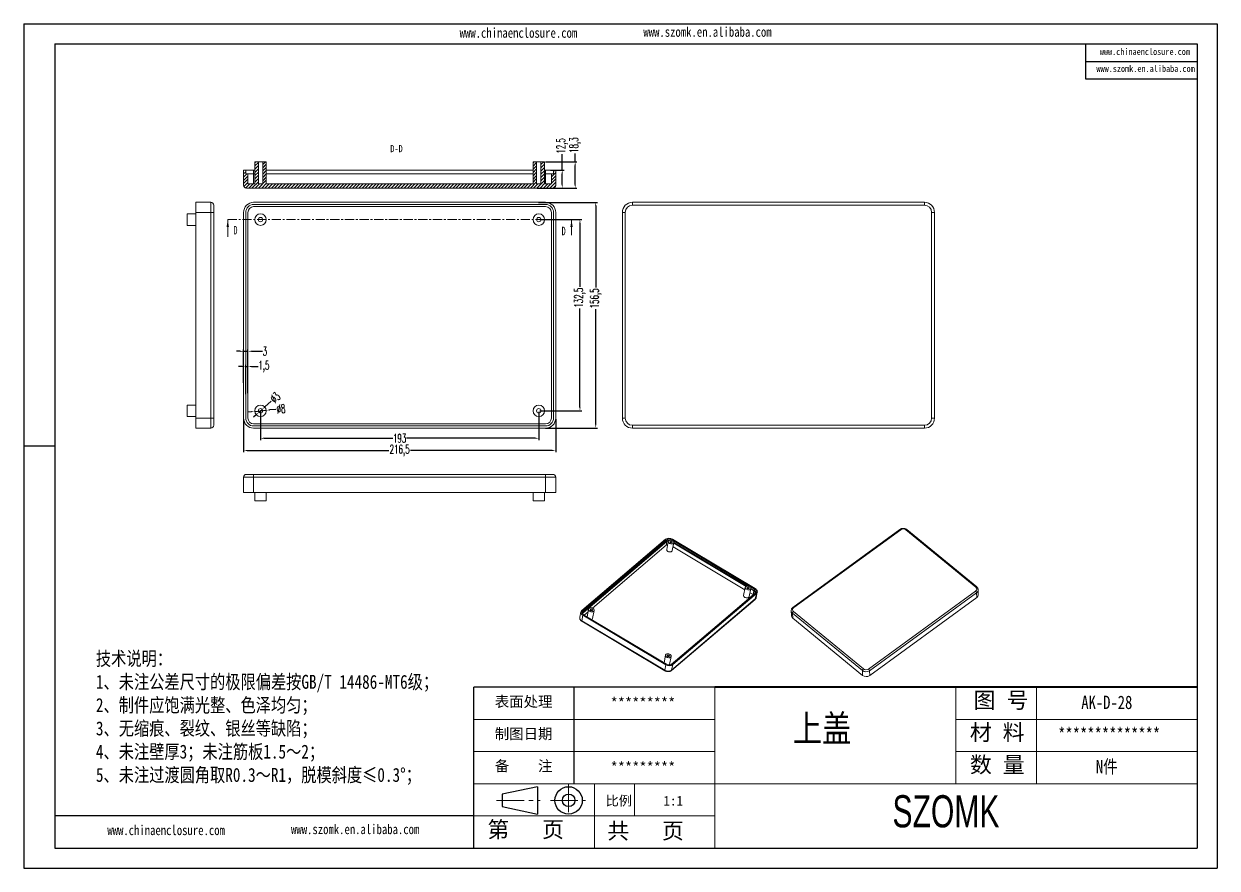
# Model space of a CAD drawing. Header units: inches. Extents: x 1198 to 2921, y 573 to 1158.
# Drawn here: x 1198 to 2026, y 573 to 1158 of the extents above; entities that cross this region are included whole.
import ezdxf

# ---------------------------------------------------------------- set-up
doc = ezdxf.new("R2010")
doc.units = ezdxf.units.IN
doc.linetypes.add('CENTER', pattern=[10.16, 6.35, -1.27, 1.27, -1.27])
doc.linetypes.add('CENTER2', pattern=[28.575, 19.05, -3.175, 3.175, -3.175])
doc.layers.add('文字', color=81, linetype='Continuous')
for name, color, linetype, lineweight in [('粗实线', 7, 'Continuous', 30), ('细实线', 3, 'Continuous', 9), ('细点划线', 2, 'CENTER2', 9)]:
    doc.layers.add(name, color=color, linetype=linetype, lineweight=lineweight)
doc.styles.add('SLDTEXTSTYLE2', font='TXT', dxfattribs={"width": 0.6, "bigfont": 'bigfont'})
doc.styles.add('SLDTEXTSTYLE6', font='TXT', dxfattribs={"width": 0.7})
doc.styles.get("Standard").update_dxf_attribs({"font": 'txt', "bigfont": 'gbcbig.shx'})
doc.styles.add('宋体', font='', dxfattribs={"width": 0.8, "height": 3.5})
doc.styles.add('长仿宋', font='', dxfattribs={"width": 0.7, "height": 4})
doc.styles.get('宋体').set_extended_font_data('SimSun')
doc.styles.get('长仿宋').set_extended_font_data('SimSun')
doc.dimstyles.new('6', dxfattribs={"dimtxt": 6, "dimasz": 2.5, "dimexe": 1.25, "dimexo": 0.625, "dimtad": 0, "dimtxsty": 'SLDTEXTSTYLE2', "dimcen": 2.5, "dimclrd": 3, "dimclre": 3, "dimclrt": 256, "dimadec": 0, "dimazin": 0, "dimtfac": 1, "dimtmove": 0, "dimatfit": 3, "dimfxl": 1, "dimarcsym": 0})

# ---------------------------------------------------------------- blocks, each defined once
blk = doc.blocks.new('*D44')
at = {"color": 3, "lineweight": -2}
for p, q in [((1350.46, 884.07), (1350.46, 861.15)), ((1566.95, 884.07), (1566.95, 861.15)), ((1352.96, 862.4), (1451.18, 862.4)), ((1564.45, 862.4), (1466.23, 862.4))]:
    blk.add_line(p, q, dxfattribs=at)
at = {"color": 3}
for points in [[(1352.96, 862.81), (1352.96, 861.98), (1350.46, 862.4)], [(1564.45, 862.81), (1564.45, 861.98), (1566.95, 862.4)]]:
    blk.add_solid(points, dxfattribs=at)
at = {"layer": 'Defpoints', "color": 0}
for p in [(1350.46, 884.7), (1566.95, 884.7), (1566.95, 862.4)]:
    blk.add_point(p, dxfattribs=at)
at = {"insert": (1458.7, 862.4), "char_height": 6, "attachment_point": 5, "style": 'SLDTEXTSTYLE2'}
blk.add_mtext('216,5', dxfattribs=at)
blk = doc.blocks.new('*D45')
at = {"color": 3, "lineweight": -2}
for p, q in [((1349.45, 920.6), (1346.95, 920.6)), ((1351.95, 901.46), (1351.95, 921.85)), ((1351.95, 920.6), (1353.45, 920.6)), ((1353.45, 902.14), (1353.45, 921.85)), ((1355.95, 920.6), (1360.6, 920.6))]:
    blk.add_line(p, q, dxfattribs=at)
at = {"color": 3}
for points in [[(1349.45, 921.02), (1349.45, 920.18), (1351.95, 920.6)], [(1355.95, 921.02), (1355.95, 920.18), (1353.45, 920.6)]]:
    blk.add_solid(points, dxfattribs=at)
at = {"layer": 'Defpoints', "color": 0}
for p in [(1353.45, 920.6), (1351.95, 900.83), (1353.45, 901.51)]:
    blk.add_point(p, dxfattribs=at)
at = {"insert": (1364.53, 920.6), "char_height": 6, "attachment_point": 5, "style": 'SLDTEXTSTYLE2'}
blk.add_mtext('1,5', dxfattribs=at)
blk = doc.blocks.new('*D46')
at = {"color": 3, "lineweight": -2}
for p, q in [((1347.95, 931.16), (1345.45, 931.16)), ((1350.45, 909.38), (1350.45, 932.41)), ((1350.45, 931.16), (1353.45, 931.16)), ((1353.45, 910.38), (1353.45, 932.41)), ((1355.95, 931.16), (1363.49, 931.16))]:
    blk.add_line(p, q, dxfattribs=at)
at = {"color": 3}
for points in [[(1347.95, 931.58), (1347.95, 930.75), (1350.45, 931.16)], [(1355.95, 931.58), (1355.95, 930.75), (1353.45, 931.16)]]:
    blk.add_solid(points, dxfattribs=at)
at = {"layer": 'Defpoints', "color": 0}
for p in [(1353.45, 931.16), (1350.45, 908.75), (1353.45, 909.76)]:
    blk.add_point(p, dxfattribs=at)
at = {"insert": (1365.31, 931.16), "char_height": 6, "attachment_point": 5, "style": 'SLDTEXTSTYLE2'}
blk.add_mtext('3', dxfattribs=at)
blk = doc.blocks.new('*D47')
at = {"color": 3, "lineweight": -2}
for p, q in [((1362.2, 889.27), (1362.2, 869.63)), ((1555.2, 889.27), (1555.2, 869.63)), ((1364.7, 870.88), (1453.88, 870.88)), ((1552.7, 870.88), (1463.53, 870.88))]:
    blk.add_line(p, q, dxfattribs=at)
at = {"color": 3}
for points in [[(1364.7, 871.3), (1364.7, 870.46), (1362.2, 870.88)], [(1552.7, 871.3), (1552.7, 870.46), (1555.2, 870.88)]]:
    blk.add_solid(points, dxfattribs=at)
at = {"layer": 'Defpoints', "color": 0}
for p in [(1362.2, 889.89), (1555.2, 889.89), (1555.2, 870.88)]:
    blk.add_point(p, dxfattribs=at)
at = {"insert": (1458.7, 870.88), "char_height": 6, "attachment_point": 5, "style": 'SLDTEXTSTYLE2'}
blk.add_mtext('193', dxfattribs=at)
blk = doc.blocks.new('*D48')
at = {"color": 3, "lineweight": -2}
for p, q in [((1554.93, 1034.39), (1595.92, 1034.39)), ((1594.67, 1031.89), (1594.67, 975.34)), ((1594.67, 880.39), (1594.67, 960.29)), ((1559.8, 877.89), (1595.92, 877.89))]:
    blk.add_line(p, q, dxfattribs=at)
at = {"color": 3}
for points in [[(1594.25, 1031.89), (1595.08, 1031.89), (1594.67, 1034.39)], [(1594.25, 880.39), (1595.08, 880.39), (1594.67, 877.89)]]:
    blk.add_solid(points, dxfattribs=at)
at = {"layer": 'Defpoints', "color": 0}
for p in [(1554.3, 1034.39), (1594.67, 1034.39), (1559.17, 877.89)]:
    blk.add_point(p, dxfattribs=at)
at = {"insert": (1594.67, 967.81), "char_height": 6, "attachment_point": 5, "rotation": 90, "style": 'SLDTEXTSTYLE2'}
blk.add_mtext('156,5', dxfattribs=at)
blk = doc.blocks.new('*D49')
at = {"color": 3, "lineweight": -2}
for p, q in [((1555.83, 1022.39), (1584.99, 1022.39)), ((1583.74, 1019.89), (1583.74, 975.82)), ((1583.74, 892.39), (1583.74, 960.77)), ((1555.83, 889.89), (1584.99, 889.89))]:
    blk.add_line(p, q, dxfattribs=at)
at = {"color": 3}
for points in [[(1583.32, 1019.89), (1584.15, 1019.89), (1583.74, 1022.39)], [(1583.32, 892.39), (1584.15, 892.39), (1583.74, 889.89)]]:
    blk.add_solid(points, dxfattribs=at)
at = {"layer": 'Defpoints', "color": 0}
for p in [(1555.2, 1022.39), (1555.2, 889.89), (1583.74, 889.89)]:
    blk.add_point(p, dxfattribs=at)
at = {"insert": (1583.74, 968.29), "char_height": 6, "attachment_point": 5, "rotation": 90, "style": 'SLDTEXTSTYLE2'}
blk.add_mtext('132,5', dxfattribs=at)
blk = doc.blocks.new('*D50')
at = {"color": 3, "lineweight": -2}
for p, q in [((1355.73, 889.28), (1353.24, 889.04)), ((1358.22, 889.51), (1366.18, 890.27)), ((1372.77, 890.9), (1368.67, 890.51))]:
    blk.add_line(p, q, dxfattribs=at)
at = {"color": 3}
for points in [[(1355.69, 889.69), (1355.77, 888.86), (1358.22, 889.51)], [(1368.63, 890.93), (1368.71, 890.1), (1366.18, 890.27)]]:
    blk.add_solid(points, dxfattribs=at)
at = {"layer": 'Defpoints', "color": 0}
for p in [(1358.22, 889.51), (1366.18, 890.27)]:
    blk.add_point(p, dxfattribs=at)
at = {"insert": (1376.38, 891.25), "char_height": 6, "attachment_point": 5, "rotation": 5.44646, "style": 'SLDTEXTSTYLE2'}
blk.add_mtext('∅8', dxfattribs=at)
blk = doc.blocks.new('*D51')
at = {"color": 3, "lineweight": -2}
for p, q in [((1369.69, 896.63), (1365.18, 892.57)), ((1359.23, 887.22), (1357.37, 885.55)), ((1361.09, 888.89), (1363.32, 890.9))]:
    blk.add_line(p, q, dxfattribs=at)
at = {"color": 3}
for points in [[(1358.95, 887.53), (1359.51, 886.91), (1361.09, 888.89)], [(1364.9, 892.88), (1365.46, 892.26), (1363.32, 890.9)]]:
    blk.add_solid(points, dxfattribs=at)
at = {"layer": 'Defpoints', "color": 0}
for p in [(1361.09, 888.89), (1363.32, 890.9)]:
    blk.add_point(p, dxfattribs=at)
at = {"insert": (1372.38, 899.05), "char_height": 6, "attachment_point": 5, "rotation": 41.97395, "style": 'SLDTEXTSTYLE2'}
blk.add_mtext('∅3', dxfattribs=at)
blk = doc.blocks.new('*D52')
at = {"color": 3, "lineweight": -2}
for p, q in [((1571.44, 1056.73), (1571.44, 1067.76)), ((1563.42, 1056.73), (1572.69, 1056.73)), ((1571.44, 1046.73), (1571.44, 1054.23)), ((1562.65, 1044.23), (1572.69, 1044.23))]:
    blk.add_line(p, q, dxfattribs=at)
at = {"color": 3}
for points in [[(1571.02, 1054.23), (1571.85, 1054.23), (1571.44, 1056.73)], [(1571.02, 1046.73), (1571.85, 1046.73), (1571.44, 1044.23)]]:
    blk.add_solid(points, dxfattribs=at)
at = {"layer": 'Defpoints', "color": 0}
for p in [(1562.79, 1056.73), (1562.02, 1044.23), (1571.44, 1044.23)]:
    blk.add_point(p, dxfattribs=at)
at = {"insert": (1571.44, 1073.48), "char_height": 6, "attachment_point": 5, "rotation": 90, "style": 'SLDTEXTSTYLE2'}
blk.add_mtext('12,5', dxfattribs=at)
blk = doc.blocks.new('*D53')
at = {"color": 3, "lineweight": -2}
for p, q in [((1580.42, 1062.53), (1580.42, 1068.27)), ((1559.83, 1062.53), (1581.67, 1062.53)), ((1580.42, 1046.73), (1580.42, 1060.03)), ((1554.12, 1044.23), (1581.67, 1044.23))]:
    blk.add_line(p, q, dxfattribs=at)
at = {"color": 3}
for points in [[(1580, 1060.03), (1580.84, 1060.03), (1580.42, 1062.53)], [(1580, 1046.73), (1580.84, 1046.73), (1580.42, 1044.23)]]:
    blk.add_solid(points, dxfattribs=at)
at = {"layer": 'Defpoints', "color": 0}
for p in [(1559.2, 1062.53), (1580.42, 1062.53), (1553.49, 1044.23)]:
    blk.add_point(p, dxfattribs=at)
at = {"insert": (1580.42, 1074), "char_height": 6, "attachment_point": 5, "rotation": 90, "style": 'SLDTEXTSTYLE2'}
blk.add_mtext('18,3', dxfattribs=at)

msp = doc.modelspace()

# ---------------------------------------------------------------- hatches: boundary and pattern name
at = {"linetype": 'Continuous', "lineweight": 0}
h = msp.add_hatch(dxfattribs=at)
h.set_pattern_fill('ANSI31', color=4, scale=0.5, style=0)
h.set_pattern_definition([(45, (0, -29.1798), (-1.122532, 1.122532), [])])
edge = h.paths.add_edge_path(flags=0)
edge.add_line((1351.953, 1054.231), (1351.953, 1056.731))
edge.add_line((1351.953, 1056.731), (1350.453, 1056.731))
edge.add_line((1350.453, 1056.731), (1350.453, 1046.231))
edge.add_arc((1352.453, 1046.231), 2, 180, 270)
edge.add_line((1352.453, 1044.231), (1564.953, 1044.231))
edge.add_arc((1564.953, 1046.231), 2, 270, 360)
edge.add_line((1566.953, 1046.231), (1566.953, 1056.731))
edge.add_line((1566.953, 1056.731), (1565.453, 1056.731))
edge.add_line((1565.453, 1056.731), (1565.453, 1054.231))
edge.add_line((1565.453, 1054.231), (1563.953, 1054.231))
edge.add_line((1563.953, 1054.231), (1563.953, 1047.231))
edge.add_line((1563.953, 1047.231), (1559.203, 1047.231))
edge.add_line((1559.203, 1047.231), (1559.203, 1062.531))
edge.add_line((1559.203, 1062.531), (1556.703, 1062.531))
edge.add_line((1556.703, 1062.531), (1556.703, 1047.231))
edge.add_line((1556.703, 1047.231), (1553.703, 1047.231))
edge.add_line((1553.703, 1047.231), (1553.703, 1062.531))
edge.add_line((1553.703, 1062.531), (1551.203, 1062.531))
edge.add_line((1551.203, 1062.531), (1551.203, 1047.231))
edge.add_line((1551.203, 1047.231), (1366.203, 1047.231))
edge.add_line((1366.203, 1047.231), (1366.203, 1062.531))
edge.add_line((1366.203, 1062.531), (1363.703, 1062.531))
edge.add_line((1363.703, 1062.531), (1363.703, 1047.231))
edge.add_line((1363.703, 1047.231), (1360.703, 1047.231))
edge.add_line((1360.703, 1047.231), (1360.703, 1062.531))
edge.add_line((1360.703, 1062.531), (1358.203, 1062.531))
edge.add_line((1358.203, 1062.531), (1358.203, 1047.231))
edge.add_line((1358.203, 1047.231), (1353.453, 1047.231))
edge.add_line((1353.453, 1047.231), (1353.453, 1054.231))
edge.add_line((1353.453, 1054.231), (1351.953, 1054.231))

# ---------------------------------------------------------------- linework, layer by layer
for p, q in [((1198.09, 1158.076), (2025.615, 1158.076)), ((1198.09, 1158.076), (1198.09, 572.957)), ((2025.615, 1158.076), (2025.615, 572.957)), ((1219.503, 1144.144), (2011.684, 1144.144)), ((1219.503, 1144.144), (1219.503, 586.888)), ((1934.287, 1144.144), (1934.287, 1119.958)), ((2011.684, 1144.144), (2011.684, 586.888)), ((1934.287, 1132.051), (2011.684, 1132.051)), ((1934.287, 1119.958), (2011.684, 1119.958)), ((1219.503, 865.516), (1198.09, 865.516)), ((1198.09, 843.845), (1198.09, 572.957)), ((1677.33, 698.339), (1510.153, 698.339)), ((1510.153, 586.888), (1510.153, 698.339)), ((1579.81, 631.469), (1579.81, 698.339)), ((1510.153, 609.178), (1219.503, 609.178)), ((1219.503, 586.888), (2011.684, 586.888)), ((1198.09, 572.957), (2025.615, 572.957)), ((1198.09, 572.957), (1581.203, 572.957))]:
    msp.add_line(p, q)
at = {"color": 7, "linetype": 'Continuous', "lineweight": 15}
for p, q in [((1358.203, 1047.231), (1358.203, 1062.531)), ((1360.703, 1062.531), (1358.203, 1062.531)), ((1360.703, 1047.231), (1360.703, 1062.531)), ((1363.703, 1062.531), (1360.703, 1062.531)), ((1363.703, 1062.531), (1363.703, 1047.231)), ((1366.203, 1062.531), (1363.703, 1062.531)), ((1366.203, 1062.531), (1366.203, 1047.231)), ((1551.203, 1062.531), (1551.203, 1047.231)), ((1553.703, 1062.531), (1551.203, 1062.531)), ((1553.703, 1062.531), (1553.703, 1047.231)), ((1553.703, 1062.531), (1556.703, 1062.531)), ((1556.703, 1047.231), (1556.703, 1062.531)), ((1559.203, 1062.531), (1556.703, 1062.531)), ((1559.203, 1047.231), (1559.203, 1062.531)), ((1350.453, 1046.231), (1350.453, 1056.731)), ((1350.453, 1056.731), (1351.953, 1056.731)), ((1351.953, 1056.731), (1351.953, 1054.231)), ((1357.453, 1056.731), (1351.953, 1056.731)), ((1353.453, 1054.231), (1351.953, 1054.231)), ((1353.453, 1047.231), (1353.453, 1054.231)), ((1353.453, 1054.231), (1357.453, 1054.231)), ((1357.453, 1054.231), (1357.453, 1056.731)), ((1358.203, 1056.731), (1357.453, 1056.731)), ((1357.453, 1047.231), (1357.453, 1054.231)), ((1358.203, 1054.231), (1357.453, 1054.231)), ((1551.203, 1056.731), (1366.203, 1056.731)), ((1551.203, 1054.231), (1366.203, 1054.231)), ((1559.953, 1056.731), (1559.203, 1056.731)), ((1559.953, 1054.231), (1559.203, 1054.231)), ((1559.953, 1054.231), (1559.953, 1056.731)), ((1565.453, 1056.731), (1559.953, 1056.731)), ((1559.953, 1054.231), (1559.953, 1047.231)), ((1559.953, 1054.231), (1563.953, 1054.231)), ((1563.953, 1054.231), (1563.953, 1047.231)), ((1565.453, 1054.231), (1563.953, 1054.231)), ((1565.453, 1054.231), (1565.453, 1056.731)), ((1565.453, 1056.731), (1566.953, 1056.731)), ((1566.953, 1056.731), (1566.953, 1046.231)), ((1352.453, 1044.231), (1564.953, 1044.231)), ((1353.453, 1047.231), (1358.203, 1047.231)), ((1360.703, 1047.231), (1363.703, 1047.231)), ((1366.203, 1047.231), (1551.203, 1047.231)), ((1553.703, 1047.231), (1556.703, 1047.231)), ((1559.203, 1047.231), (1563.953, 1047.231)), ((1317.237, 1026.395), (1311.437, 1026.395)), ((1311.437, 1026.395), (1311.437, 1018.395)), ((1317.237, 1027.395), (1317.237, 1034.395)), ((1317.237, 1034.395), (1327.737, 1034.395)), ((1327.737, 1027.395), (1317.237, 1027.395)), ((1317.237, 884.895), (1317.237, 1027.395)), ((1327.737, 1027.395), (1327.737, 1034.395)), ((1327.737, 884.895), (1327.737, 1027.395)), ((1329.737, 1027.395), (1327.737, 1027.395)), ((1329.737, 1032.395), (1329.737, 1027.395)), ((1329.737, 1027.395), (1329.737, 884.895)), ((1350.453, 1027.395), (1350.453, 884.895)), ((1351.953, 1027.395), (1351.953, 884.895)), ((1353.453, 1027.395), (1353.453, 884.895)), ((1559.953, 1034.395), (1357.453, 1034.395)), ((1559.953, 1032.895), (1357.453, 1032.895)), ((1559.953, 1031.395), (1357.453, 1031.395)), ((1563.953, 884.895), (1563.953, 1027.395)), ((1565.453, 884.895), (1565.453, 1027.395)), ((1566.953, 884.895), (1566.953, 1027.395)), ((1615.13, 1027.395), (1613.13, 1027.395)), ((1613.13, 884.895), (1613.13, 1027.395)), ((1615.13, 1027.395), (1615.13, 884.895)), ((1620.13, 1034.395), (1822.63, 1034.395)), ((1620.13, 1034.395), (1620.13, 1032.395)), ((1822.63, 1032.395), (1620.13, 1032.395)), ((1822.63, 1034.395), (1822.63, 1032.395)), ((1829.63, 1027.395), (1827.63, 1027.395)), ((1827.63, 884.895), (1827.63, 1027.395)), ((1829.63, 1027.395), (1829.63, 884.895)), ((1311.437, 1018.395), (1317.237, 1018.395)), ((1317.237, 893.895), (1311.437, 893.895)), ((1311.437, 885.895), (1311.437, 893.895)), ((1311.437, 885.895), (1317.237, 885.895)), ((1317.237, 877.895), (1317.237, 884.895)), ((1317.237, 884.895), (1327.737, 884.895)), ((1327.737, 877.895), (1317.237, 877.895)), ((1329.737, 884.895), (1327.737, 884.895)), ((1327.737, 877.895), (1327.737, 884.895)), ((1329.737, 884.895), (1329.737, 879.895)), ((1357.453, 880.895), (1559.953, 880.895)), ((1357.453, 879.395), (1559.953, 879.395)), ((1357.453, 877.895), (1559.953, 877.895)), ((1615.13, 884.895), (1613.13, 884.895)), ((1620.13, 879.895), (1620.13, 877.895)), ((1620.13, 879.895), (1822.63, 879.895)), ((1822.63, 877.895), (1620.13, 877.895)), ((1822.63, 879.895), (1822.63, 877.895)), ((1829.63, 884.895), (1827.63, 884.895)), ((1352.453, 845.867), (1357.453, 845.867)), ((1357.453, 843.867), (1357.453, 845.867)), ((1357.453, 845.867), (1559.953, 845.867)), ((1559.953, 843.867), (1559.953, 845.867)), ((1559.953, 845.867), (1564.953, 845.867)), ((1357.453, 843.867), (1350.453, 843.867)), ((1350.453, 833.367), (1350.453, 843.867)), ((1559.953, 843.867), (1357.453, 843.867)), ((1357.453, 843.867), (1357.453, 833.367)), ((1566.953, 843.867), (1559.953, 843.867)), ((1559.953, 833.367), (1559.953, 843.867)), ((1566.953, 843.867), (1566.953, 833.367)), ((1357.453, 833.367), (1350.453, 833.367)), ((1559.953, 833.367), (1357.453, 833.367)), ((1358.203, 833.367), (1358.203, 827.567)), ((1366.203, 827.567), (1358.203, 827.567)), ((1366.203, 827.567), (1366.203, 833.367)), ((1551.203, 833.367), (1551.203, 827.567)), ((1551.203, 827.567), (1559.203, 827.567)), ((1559.203, 827.567), (1559.203, 833.367)), ((1566.953, 833.367), (1559.953, 833.367)), ((1805.684, 807.699), (1731.45, 753.671)), ((1806.254, 807.526), (1732.02, 753.498)), ((1858.22, 767.71), (1809.786, 807.465)), ((1858.874, 767.848), (1810.44, 807.603)), ((1643.064, 800.937), (1585.032, 751.59)), ((1643.483, 799.665), (1585.451, 750.318)), ((1643.669, 800.576), (1585.636, 751.229)), ((1644.088, 799.305), (1586.055, 749.957)), ((1592.323, 753.177), (1643.569, 796.753)), ((1643.483, 799.665), (1643.669, 800.576)), ((1644.088, 799.305), (1643.569, 796.753)), ((1645.009, 799.408), (1643.874, 793.831)), ((1704.883, 766.344), (1647.461, 800.595)), ((1647.794, 793.034), (1648.928, 798.61)), ((1705.313, 766.71), (1647.891, 800.96)), ((1698.064, 765.907), (1648.312, 795.582)), ((1698.928, 768.252), (1648.831, 798.134)), ((1699.574, 768.489), (1648.941, 798.69)), ((1646.978, 714.02), (1704.733, 763.131)), ((1647.491, 714.335), (1705.523, 763.682)), ((1648.095, 713.974), (1706.128, 763.321)), ((1698.401, 767.561), (1697.267, 761.984)), ((1701.187, 761.187), (1702.321, 766.764)), ((1703.749, 762.516), (1701.705, 763.735)), ((1704.268, 765.067), (1702.224, 766.287)), ((1704.698, 765.433), (1702.333, 766.843)), ((1704.268, 765.067), (1703.749, 762.516)), ((1703.897, 762.42), (1703.749, 762.516)), ((1704.698, 765.433), (1704.883, 766.344)), ((1705.349, 759.494), (1706.128, 763.321)), ((1705.958, 760.479), (1706.737, 764.306)), ((1783.853, 710.953), (1858.087, 764.981)), ((1858.786, 763.788), (1784.551, 709.76)), ((1858.884, 760.451), (1858.786, 763.788)), ((1860.003, 762.507), (1859.905, 765.844)), ((1647.159, 709.866), (1705.191, 759.213)), ((1647.317, 710.147), (1705.349, 759.494)), ((1858.884, 760.451), (1784.65, 706.423)), ((1584.423, 750.605), (1583.644, 746.778)), ((1585.846, 748.201), (1585.068, 744.374)), ((1585.451, 750.318), (1585.636, 751.229)), ((1585.846, 748.201), (1643.268, 713.951)), ((1586.276, 748.567), (1643.698, 714.316)), ((1586.644, 748.348), (1589.347, 750.646)), ((1589.699, 752.375), (1588.638, 747.158)), ((1592.484, 746.002), (1593.618, 751.578)), ((1730.239, 751.364), (1730.338, 748.028)), ((1779.606, 709.845), (1731.172, 749.6)), ((1731.172, 749.6), (1731.27, 746.263)), ((1779.704, 706.508), (1731.27, 746.263)), ((1731.886, 750.769), (1780.32, 711.014)), ((1585.068, 744.374), (1642.49, 710.124)), ((1585.129, 744.003), (1642.551, 709.752)), ((1643.091, 720.529), (1642.03, 715.312)), ((1642.49, 710.124), (1643.268, 713.951)), ((1645.877, 714.155), (1647.011, 719.731)), ((1648.095, 713.974), (1647.317, 710.147)), ((1779.704, 706.508), (1779.606, 709.845)), ((1784.551, 709.76), (1784.65, 706.423))]:
    msp.add_line(p, q, dxfattribs=at)
at = {"color": 1, "linetype": 'CENTER', "lineweight": 0}
msp.add_line((1339.495, 1022.395), (1577.882, 1022.395), dxfattribs=at)
at = {"color": 7, "linetype": 'Continuous', "lineweight": 0}
for p, q in [((1339.495, 1010.411), (1339.495, 1022.395)), ((1577.882, 1011.56), (1577.882, 1022.395))]:
    msp.add_line(p, q, dxfattribs=at)
at = {"color": 8, "linetype": 'Continuous', "lineweight": 15}
for p, q in [((1647.397, 800.281), (1647.461, 800.595)), ((1585.837, 748.882), (1586.055, 749.957))]:
    msp.add_line(p, q, dxfattribs=at)
at = {"color": 8, "linetype": 'Continuous', "lineweight": 15, "flags": 128}
for points in [[(1806.254, 807.526), (1806.122, 807.623), (1805.995, 807.691), (1805.88, 807.729), (1805.779, 807.735), (1805.697, 807.708), (1805.684, 807.699)], [(1809.786, 807.465), (1809.93, 807.557), (1810.068, 807.621), (1810.197, 807.655), (1810.31, 807.657), (1810.404, 807.627), (1810.44, 807.603)], [(1858.22, 767.71), (1858.364, 767.802), (1858.502, 767.866), (1858.631, 767.9), (1858.744, 767.901), (1858.838, 767.872), (1858.874, 767.848)], [(1732.02, 753.498), (1731.887, 753.595), (1731.761, 753.663), (1731.645, 753.701), (1731.544, 753.707), (1731.463, 753.68), (1731.45, 753.671)]]:
    msp.add_lwpolyline(points, dxfattribs=at)
at = {"color": 7, "linetype": 'Continuous', "lineweight": 15, "flags": 128}
for points in [[(1645.822, 798.034), (1645.47, 798.293), (1645.204, 798.593), (1645.042, 798.917), (1644.991, 799.246), (1645.055, 799.562), (1645.23, 799.846), (1645.506, 800.081), (1645.868, 800.254), (1646.293, 800.354), (1646.758, 800.376), (1647.234, 800.319), (1647.696, 800.185), (1648.115, 799.984), (1648.467, 799.725), (1648.732, 799.425), (1648.895, 799.101), (1648.946, 798.771), (1648.882, 798.456), (1648.707, 798.172), (1648.43, 797.937), (1648.069, 797.764), (1647.644, 797.664), (1647.179, 797.642), (1646.702, 797.699), (1646.241, 797.832), (1645.822, 798.034)], [(1646.539, 798.643), (1646.34, 798.809), (1646.237, 799.005), (1646.245, 799.202), (1646.364, 799.37), (1646.574, 799.482), (1646.845, 799.522), (1647.134, 799.485), (1647.398, 799.375), (1647.597, 799.209), (1647.7, 799.013), (1647.691, 798.816), (1647.573, 798.648), (1647.362, 798.536), (1647.092, 798.496), (1646.803, 798.533), (1646.539, 798.643)], [(1647.794, 793.034), (1647.748, 792.879), (1647.573, 792.596), (1647.296, 792.361), (1646.935, 792.188), (1646.51, 792.087), (1646.045, 792.065), (1645.568, 792.123), (1645.107, 792.256), (1644.688, 792.458)], [(1699.214, 766.187), (1699.633, 765.986), (1700.095, 765.852), (1700.572, 765.795), (1701.036, 765.817), (1701.461, 765.918), (1701.823, 766.09), (1702.099, 766.325), (1702.274, 766.609), (1702.338, 766.925), (1702.288, 767.254), (1702.125, 767.578), (1701.859, 767.878), (1701.507, 768.137), (1701.088, 768.339), (1700.627, 768.472), (1700.15, 768.529), (1699.685, 768.507), (1699.26, 768.407), (1698.899, 768.234), (1698.622, 767.999), (1698.447, 767.715), (1698.383, 767.4), (1698.434, 767.07), (1698.597, 766.746), (1698.862, 766.446), (1699.214, 766.187)], [(1699.931, 766.797), (1700.195, 766.686), (1700.484, 766.649), (1700.755, 766.689), (1700.965, 766.802), (1701.084, 766.969), (1701.092, 767.166), (1700.989, 767.362), (1700.791, 767.528), (1700.527, 767.638), (1700.237, 767.676), (1699.967, 767.635), (1699.756, 767.523), (1699.638, 767.355), (1699.629, 767.159), (1699.732, 766.962), (1699.931, 766.797)], [(1704.268, 765.067), (1704.56, 764.861), (1704.797, 764.625), (1704.97, 764.369), (1705.072, 764.102), (1705.099, 763.835), (1705.049, 763.577), (1704.926, 763.34), (1704.733, 763.131)], [(1705.523, 763.682), (1705.788, 763.969), (1705.958, 764.295), (1706.025, 764.649), (1705.989, 765.017), (1705.849, 765.384), (1705.611, 765.736), (1705.285, 766.061), (1704.883, 766.344)], [(1706.128, 763.321), (1706.465, 763.687), (1706.681, 764.102), (1706.767, 764.553), (1706.72, 765.02), (1706.542, 765.488), (1706.24, 765.936), (1705.825, 766.349), (1705.313, 766.71)], [(1592.805, 752.952), (1592.386, 753.153), (1591.924, 753.287), (1591.448, 753.344), (1590.983, 753.322), (1590.558, 753.221), (1590.197, 753.049), (1589.92, 752.814), (1589.745, 752.53), (1589.681, 752.214), (1589.732, 751.885), (1589.894, 751.561), (1590.16, 751.26), (1590.512, 751.002), (1590.931, 750.8), (1591.393, 750.667), (1591.869, 750.61), (1592.334, 750.632), (1592.759, 750.732), (1593.12, 750.905), (1593.397, 751.14), (1593.572, 751.424), (1593.636, 751.739), (1593.585, 752.069), (1593.423, 752.393), (1593.157, 752.693), (1592.805, 752.952)], [(1698.08, 760.611), (1698.499, 760.409), (1698.961, 760.276), (1699.437, 760.218), (1699.902, 760.241), (1700.327, 760.341), (1700.689, 760.514), (1700.965, 760.749), (1701.14, 761.032), (1701.187, 761.187)], [(1585.032, 751.59), (1584.695, 751.224), (1584.479, 750.809), (1584.393, 750.358), (1584.439, 749.891), (1584.617, 749.423), (1584.92, 748.975), (1585.335, 748.562), (1585.846, 748.201)], [(1585.636, 751.229), (1585.371, 750.942), (1585.202, 750.616), (1585.134, 750.262), (1585.171, 749.894), (1585.311, 749.527), (1585.548, 749.175), (1585.874, 748.85), (1586.276, 748.567)], [(1585.451, 750.318), (1585.186, 750.031), (1585.153, 749.982)], [(1592.088, 752.342), (1591.824, 752.453), (1591.535, 752.49), (1591.265, 752.45), (1591.054, 752.337), (1590.936, 752.17), (1590.927, 751.973), (1591.03, 751.777), (1591.229, 751.611), (1591.493, 751.501), (1591.782, 751.463), (1592.052, 751.504), (1592.263, 751.616), (1592.381, 751.784), (1592.39, 751.98), (1592.287, 752.177), (1592.088, 752.342)], [(1646.197, 721.105), (1646.55, 720.846), (1646.815, 720.546), (1646.978, 720.222), (1647.029, 719.892), (1646.964, 719.577), (1646.789, 719.293), (1646.513, 719.058), (1646.151, 718.885), (1645.726, 718.785), (1645.262, 718.763), (1644.785, 718.82), (1644.324, 718.953), (1643.904, 719.155), (1643.552, 719.414), (1643.287, 719.714), (1643.124, 720.038), (1643.073, 720.367), (1643.137, 720.683), (1643.313, 720.967), (1643.589, 721.202), (1643.95, 721.375), (1644.375, 721.475), (1644.84, 721.497), (1645.317, 721.44), (1645.778, 721.306), (1646.197, 721.105)], [(1645.481, 720.496), (1645.679, 720.33), (1645.782, 720.134), (1645.774, 719.937), (1645.655, 719.769), (1645.445, 719.657), (1645.174, 719.617), (1644.885, 719.654), (1644.621, 719.764), (1644.422, 719.93), (1644.319, 720.126), (1644.328, 720.323), (1644.446, 720.491), (1644.657, 720.603), (1644.927, 720.643), (1645.217, 720.606), (1645.481, 720.496)], [(1645.877, 714.155), (1645.83, 714), (1645.702, 713.774)]]:
    msp.add_lwpolyline(points, dxfattribs=at)
at = {"color": 7, "linetype": 'Continuous', "lineweight": 15}
for centre, radius in [((1362.203, 1022.395), 4), ((1555.203, 1022.395), 4), ((1362.203, 1022.395), 1.5), ((1555.203, 1022.395), 1.5), ((1362.203, 889.895), 4), ((1555.203, 889.895), 4), ((1362.203, 889.895), 1.5), ((1555.203, 889.895), 1.5)]:
    msp.add_circle(centre, radius, dxfattribs=at)
for centre, radius, start, end in [((1352.453, 1046.231), 2, 180, 270), ((1564.953, 1046.231), 2, 270, 0), ((1327.737, 1032.395), 2, 0, 90), ((1357.453, 1027.395), 7, 90, 180), ((1357.453, 1027.395), 5.5, 90, 180), ((1357.453, 1027.395), 4, 90, 180), ((1559.953, 1027.395), 7, 0, 90), ((1559.953, 1027.395), 5.5, 0, 90), ((1559.953, 1027.395), 4, 0, 90), ((1620.13, 1027.395), 7, 90, 180), ((1620.13, 1027.395), 5, 90, 180), ((1822.63, 1027.395), 7, 0, 90), ((1822.63, 1027.395), 5, 0, 90), ((1327.737, 879.895), 2, 270, 0), ((1357.453, 884.895), 7, 180, 270), ((1357.453, 884.895), 5.5, 180, 270), ((1357.453, 884.895), 4, 180, 270), ((1559.953, 884.895), 7, 270, 0), ((1559.953, 884.895), 5.5, 270, 0), ((1559.953, 884.895), 4, 270, 0), ((1620.13, 884.895), 7, 180, 270), ((1620.13, 884.895), 5, 180, 270), ((1822.63, 884.895), 5, 270, 0), ((1822.63, 884.895), 7, 270, 0), ((1352.453, 843.867), 2, 90, 180), ((1564.953, 843.867), 2, 0, 90), ((1807.978, 805.054), 3.014, 53.13788, 124.887013), ((1645.496, 797.233), 4.431, 57.272085, 123.282346), ((1645.234, 797.288), 2.952, 80.376797, 126.365195), ((1644.734, 795.247), 1.904, 95.61257, 127.732775), ((1645.579, 797.666), 3.481, 57.272085, 123.282346), ((1645.262, 797.782), 1.923, 94.140877, 127.636021), ((1645.22, 793.701), 1.352, 174.468506, 246.81631), ((1698.65, 761.876), 1.388, 175.53881, 245.746007), ((1703.713, 763.497), 2.172, 13.875502, 63.033987), ((1857.219, 766.392), 1.656, 301.599222, 52.799001), ((1856.904, 763.488), 1.905, 9.055047, 51.625354), ((1857.521, 762.526), 2.483, 303.307985, 359.572553), ((1732.887, 752.088), 1.656, 121.599222, 232.799001), ((1586.644, 749.207), 0.954, 128.155983, 192.921723), ((1591.39, 746.282), 1.13, 293.614787, 345.626165), ((1732.715, 748.155), 2.38, 183.074153, 232.636265), ((1732.819, 749.397), 1.659, 124.189034, 172.958875), ((1645.664, 717.678), 4.431, 237.272085, 303.282346), ((1645.58, 717.245), 3.481, 237.272085, 303.282346), ((1644.886, 713.851), 4.431, 237.272085, 303.282346), ((1781.253, 709.642), 1.659, 124.189034, 172.958875), ((1782.137, 713.221), 4.22, 233.13788, 304.887013), ((1782.236, 709.885), 4.22, 233.13788, 304.887013), ((1782.128, 713.426), 3.014, 233.13788, 304.887013), ((1782.67, 709.46), 1.905, 9.055047, 51.625354)]:
    msp.add_arc(centre, radius, start, end, dxfattribs=at)
at = {"color": 8, "linetype": 'Continuous', "lineweight": 15}
for centre, radius, start, end in [((1857.421, 765.864), 2.485, 303.319809, 359.258476), ((1704.873, 759.577), 0.483, 311.140546, 350.143125), ((1704.261, 760.848), 1.737, 308.792911, 347.744898), ((1586.047, 746.578), 2.411, 175.241302, 246.043515), ((1732.615, 751.491), 2.379, 182.753972, 232.645794), ((1585.392, 744.237), 0.352, 156.992383, 221.628345), ((1642.814, 709.986), 0.352, 156.985684, 221.65788), ((1646.841, 710.23), 0.483, 311.163046, 350.142487)]:
    msp.add_arc(centre, radius, start, end, dxfattribs=at)
at = {"color": 7, "linetype": 'Continuous', "lineweight": 15}
for points, knots in [([(1810.44, 807.603), (1810.351, 807.671), (1810.117, 807.852), (1809.683, 808.087), (1809.14, 808.286), (1808.56, 808.404), (1807.96, 808.44), (1807.358, 808.39), (1806.772, 808.255), (1806.23, 808.041), (1805.877, 807.837), (1805.708, 807.716), (1805.684, 807.699)], [0, 0, 0, 0, 0.0686319, 0.1814803, 0.2951695, 0.409816, 0.5250604, 0.6407471, 0.7568929, 0.8735239, 0.9825253, 1, 1, 1, 1]), ([(1859.893, 765.831), (1859.892, 765.929), (1859.889, 766.195), (1859.773, 766.617), (1859.561, 767.075), (1859.263, 767.496), (1859.004, 767.73), (1858.874, 767.848)], [0, 0, 0, 0, 0.12868201, 0.34574662, 0.56227044, 0.78047571, 1, 1, 1, 1]), ([(1705.191, 759.213), (1705.271, 759.286), (1705.476, 759.474), (1705.728, 759.832), (1705.9, 760.189), (1705.934, 760.409), (1705.944, 760.469)], [0, 0, 0, 0, 0.2140453, 0.5503405, 0.8764889, 1, 1, 1, 1]), ([(1731.45, 753.671), (1731.361, 753.602), (1731.122, 753.417), (1730.794, 753.061), (1730.499, 752.599), (1730.314, 752.102), (1730.23, 751.688), (1730.247, 751.447), (1730.251, 751.378)], [0, 0, 0, 0, 0.12092188, 0.32518259, 0.52792371, 0.72670833, 0.92113756, 1, 1, 1, 1]), ([(1583.659, 746.787), (1583.638, 746.695), (1583.585, 746.452), (1583.61, 746.047), (1583.719, 745.595), (1583.921, 745.161), (1584.21, 744.754), (1584.578, 744.383), (1584.902, 744.141), (1585.094, 744.024), (1585.129, 744.003)], [0, 0, 0, 0, 0.0876068, 0.2290618, 0.3700467, 0.5133603, 0.660951, 0.8133492, 0.9658225, 1, 1, 1, 1]), ([(1642.551, 709.752), (1642.646, 709.699), (1642.909, 709.55), (1643.379, 709.358), (1643.958, 709.201), (1644.554, 709.118), (1645.152, 709.113), (1645.737, 709.187), (1646.29, 709.346), (1646.773, 709.571), (1647.038, 709.774), (1647.159, 709.866)], [0, 0, 0, 0, 0.06635055, 0.18392677, 0.30148478, 0.41935528, 0.53783324, 0.65724986, 0.7778407, 0.89916003, 1, 1, 1, 1])]:
    msp.add_open_spline(points, degree=3, knots=knots, dxfattribs=at)
at = {"color": 7, "linetype": 'Continuous', "lineweight": 0}
for points in [[(1339.495, 1022.395), (1338.695, 1017.395), (1340.295, 1017.395)], [(1577.882, 1022.395), (1577.082, 1017.395), (1578.682, 1017.395)]]:
    msp.add_solid(points, dxfattribs=at)
at = {"layer": '粗实线', "color": 7, "lineweight": 40}
msp.add_line((2011.684, 698.339), (1677.33, 698.339), dxfattribs=at)
at = {"layer": '粗实线', "color": 7}
for p, q in [((1554.207, 629.383), (1529.852, 624.221)), ((1554.207, 629.383), (1554.207, 610.295)), ((1529.852, 624.221), (1529.852, 615.608)), ((1529.852, 615.608), (1554.207, 610.295))]:
    msp.add_line(p, q, dxfattribs=at)
for radius in [9.469, 4.307]:
    msp.add_circle((1575.883, 619.914), radius, dxfattribs=at)
at = {"layer": '细实线', "color": 7}
for p, q in [((1677.33, 698.339), (1677.33, 586.888)), ((1844.507, 698.339), (1844.507, 631.469)), ((1900.233, 698.339), (1900.233, 631.938)), ((1677.33, 676.049), (1510.153, 676.049)), ((2011.684, 676.049), (1844.507, 676.049)), ((1677.33, 653.759), (1510.153, 653.759)), ((2011.684, 653.759), (1844.507, 653.759)), ((2011.684, 631.469), (1510.153, 631.469)), ((1593.742, 631.469), (1593.742, 586.888)), ((1621.605, 631.469), (1621.605, 609.178)), ((1677.33, 609.178), (1510.153, 609.178))]:
    msp.add_line(p, q, dxfattribs=at)
at = {"layer": '细点划线', "color": 7}
for p, q in [((1575.883, 630.814), (1575.883, 609.178)), ((1525.969, 619.914), (1556.073, 619.914)), ((1563.22, 619.914), (1587.693, 619.914))]:
    msp.add_line(p, q, dxfattribs=at)

# ---------------------------------------------------------------- texts
at = {"color": 7, "linetype": 'Continuous', "attachment_point": 1, "style": 'SLDTEXTSTYLE6'}
for s, insert, char_height in [('D-D', (1452.222, 1074.116), 5), ('D', (1343.392, 1018.103), 6), ('D', (1570.986, 1017.534), 6)]:
    msp.add_mtext(s, dxfattribs=dict(at, insert=insert, char_height=char_height))
at = {"char_height": 7.33053, "width": 4166.30665, "attachment_point": 1}
for s, insert in [('{\\fSimHei|b0|i0|c134|p49;表面处理}', (1524.691, 692.013)), ('{\\fSimHei|b0|i0|c134|p49;*********}', (1604.979, 691.071)), ('{\\fSimHei|b0|i0|c134|p49;制图日期}', (1524.691, 669.723)), ('{\\fSimHei|b0|i0|c134|p49;备    注}', (1524.691, 647.433)), ('{\\fSimHei|b0|i0|c134|p49;*********}', (1604.979, 646.49))]:
    msp.add_mtext(s, dxfattribs=dict(at, insert=insert))
at = {"layer": '文字', "color": 0, "attachment_point": 1, "style": '宋体'}
for s, insert, char_height, width in [('www.chinaenclosure.com', (1500.31, 1155.267), 6.81091, 119.66116), ('www.szomk.en.alibaba.com', (1627.703, 1155.942), 6.81091, 119.66116), ('www.chinaenclosure.com', (1944.258, 1141.081), 4.54061, 79.7741), ('www.szomk.en.alibaba.com', (1941.885, 1129.323), 4.54061, 79.7741), ('{\\H1.111x;技术说明：\\P1、未注公差尺寸的极限偏差按GB/T 14486-MT6级；\\P2、制件应饱满光整、色泽均匀；\\P3、无缩痕、裂纹、银丝等缺陷；\\P4、未注壁厚3；未注筋板1.5～2；\\P5、未注过渡圆角取R0.3～R1，脱模斜度≤0.3%%D；}', (1248.052, 723.041), 8.70713, 317.14289), ('{\\H1.111x;AK-D-28}', (1931.42, 692.517), 8.35884, 96.63763), ('上盖', (1731.439, 679.096), 18.5752, 237.47736), ('{\\H1.111x;**************}', (1915.342, 670.227), 8.35884, 96.63763), ('{\\H1.111x;N件}', (1941.531, 647.936), 8.35884, 96.63763), ('www.chinaenclosure.com', (1255.97, 602.656), 6.81091, 119.66116), ('www.szomk.en.alibaba.com', (1383.363, 603.33), 6.81091, 119.66116)]:
    msp.add_mtext(s, dxfattribs=dict(at, insert=insert, char_height=char_height, width=width))
at = {"layer": '粗实线', "insert": (1800.469, 623.487), "char_height": 22.29025, "width": 249.96311, "attachment_point": 1, "style": '长仿宋'}
msp.add_mtext('{\\fSTXinwei|b0|i0|c134|p2;SZOMK}', dxfattribs=at)
at = {"layer": '细实线', "color": 7, "attachment_point": 1}
for s, insert, char_height, width in [('{\\fSimSun|b0|i0|c134|p54;图 号}', (1856.763, 694.956), 11.14513, 55.72563), ('{\\fSimSun|b0|i0|c134|p54;材 料   }', (1854.12, 672.665), 11.14513, 55.72563), ('{\\fSimSun|b0|i0|c134|p54;数 量}', (1854.174, 650.265), 11.14513, 50.35508), ('{\\fSimSun|b0|i0|c134|p54;比例}', (1601.543, 623.027), 6.68708, 29.35418), ('{\\fSimSun|b0|i0|c134|p54;1:1}', (1641.596, 623.027), 6.68708, 29.35418), ('{\\fSimSun|b0|i0|c134|p54;第   页}', (1519.532, 605.347), 11.14513, 83.58844), ('{\\fSimSun|b0|i0|c134|p54; 共   页}', (1595.106, 604.4), 11.14513, 83.58844)]:
    msp.add_mtext(s, dxfattribs=dict(at, insert=insert, char_height=char_height, width=width))

# ---------------------------------------------------------------- dimensions: what is measured, and where the dimension line sits
for base, p1, p2, picture, middle in [((1580.422, 1062.531), (1553.493, 1044.231), (1559.203, 1062.531), '*D53', (1580.422, 1073.996)), ((1571.438, 1044.231), (1562.791, 1056.731), (1562.023, 1044.231), '*D52', (1571.438, 1073.481)), ((1594.668, 1034.395), (1559.171, 877.895), (1554.302, 1034.395), '*D48', (1594.668, 967.812)), ((1583.737, 889.895), (1555.203, 1022.395), (1555.203, 889.895), '*D49', (1583.737, 968.294))]:
    dim = msp.add_linear_dim(base=base, p1=p1, p2=p2, angle=90, dimstyle='6')
    dim.commit()
    dim.dimension.update_dxf_attribs({"geometry": picture, "text_midpoint": middle, "dimtype": 160})
for base, p1, p2, picture, middle in [((1353.453, 931.162), (1350.453, 908.75), (1353.453, 909.758), '*D46', (1365.311, 931.162)), ((1353.453, 920.6), (1351.953, 900.83), (1353.453, 901.513), '*D45', (1364.525, 920.6))]:
    dim = msp.add_linear_dim(base=base, p1=p1, p2=p2, dimstyle='6')
    dim.commit()
    dim.dimension.update_dxf_attribs({"geometry": picture, "text_midpoint": middle, "dimtype": 160})
for p1, p2, picture, middle in [((1361.088, 888.891), (1363.318, 890.898), '*D51', (1372.383, 899.053)), ((1358.221, 889.515), (1366.185, 890.274), '*D50', (1376.378, 891.246))]:
    dim = msp.add_diameter_dim_2p(p1=p1, p2=p2, dimstyle='6')
    dim.commit()
    dim.dimension.update_dxf_attribs({"geometry": picture, "text_midpoint": middle, "dimtype": 163})
for base, p1, p2, picture, middle in [((1555.203, 870.881), (1362.203, 889.895), (1555.203, 889.895), '*D47', (1458.703, 870.881)), ((1566.953, 862.396), (1350.456, 884.696), (1566.953, 884.696), '*D44', (1458.704, 862.396))]:
    dim = msp.add_linear_dim(base=base, p1=p1, p2=p2, dimstyle='6')
    dim.commit()
    dim.dimension.update_dxf_attribs({"geometry": picture, "text_midpoint": middle})

doc.saveas('drawing.dxf')
